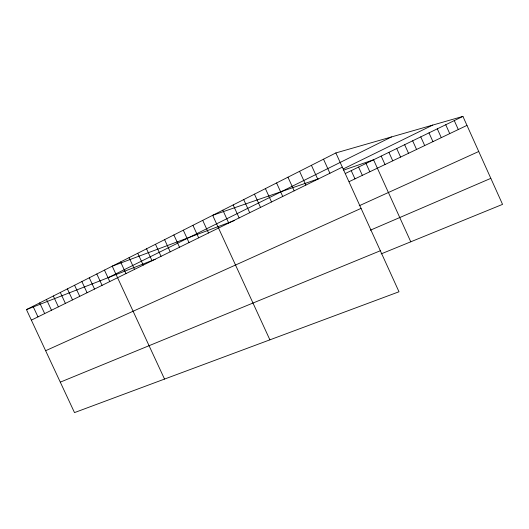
<?xml version="1.0" encoding="UTF-8"?>
<svg xmlns="http://www.w3.org/2000/svg" width="529" height="529" viewBox="0 0 529 529"><rect width="100%" height="100%" fill="white"/><g stroke="black" fill="none" stroke-linecap="round" stroke-linejoin="round"><path stroke-width="0.79" d="M335.855 152.941L398.998 291.77L74.503 412.6L26.45 309.61L335.855 152.941L462.921 116.4L502.55 204.373L381.111 253.9M108.399 277.573L391.506 136.938M31.363 320.144L342.316 167.151M343.288 168.93L432.755 125.075M345.411 173.466L462.921 116.4M349.133 181.652L466.975 125.393M359.211 205.761L478.732 151.499M45.626 350.714L361.069 208.38M370.333 230.208L490.826 178.352M60.293 382.15L380.344 250.753M26.45 309.61L155.215 259.27M234.545 220.481L112.227 266.18L164.532 379.075M318.319 178.855L212.671 215.316L269.896 339.843M343.645 170.113L373.56 159.791L410.775 241.799M67.395 288.88L72.519 299.897M60.313 292.464L65.398 303.401M53.336 295.995L58.388 306.846M46.466 299.474L51.485 310.245M39.695 302.905L44.681 313.591M33.023 306.284L37.976 316.891M120.586 261.948L125.981 273.592M104.464 270.107L109.774 281.567M96.82 273.982L102.09 285.349M89.289 277.791L94.526 289.072M81.876 281.547L87.073 292.735M74.582 285.243L79.74 296.346M173.869 234.969L179.529 247.248M164.598 239.663L170.212 251.83M155.486 244.272L161.054 256.334M146.533 248.809L152.061 260.764M137.738 253.259L143.214 265.115M129.089 257.643L134.525 269.387M222.828 210.178L228.733 223.04M202.706 220.362L208.512 232.985M192.92 225.321L198.673 237.825M183.305 230.188L189.018 242.58M276.574 182.961L282.744 196.464M265.406 188.615L271.522 201.985M254.456 194.156L260.519 207.401M243.71 199.598L249.721 212.711M233.17 204.935L239.128 217.922M323.517 159.189L329.917 173.254M311.422 165.312L317.77 179.232M299.573 171.31L305.861 185.09M287.961 177.195L294.19 190.83M396.73 148.543L400.592 157.087M388.908 152.339L392.756 160.829M381.191 156.088L385.013 164.526M366.028 163.454L369.811 171.78M358.583 167.065L362.345 175.35M351.223 170.642L354.966 178.868M445.735 124.745L449.736 133.619M437.304 128.838L441.285 137.659M428.986 132.878L432.94 141.64M420.767 136.872L424.701 145.574M412.653 140.813L416.568 149.456M404.639 144.701L408.533 153.298M454.272 120.599L458.299 129.532"/></g></svg>
